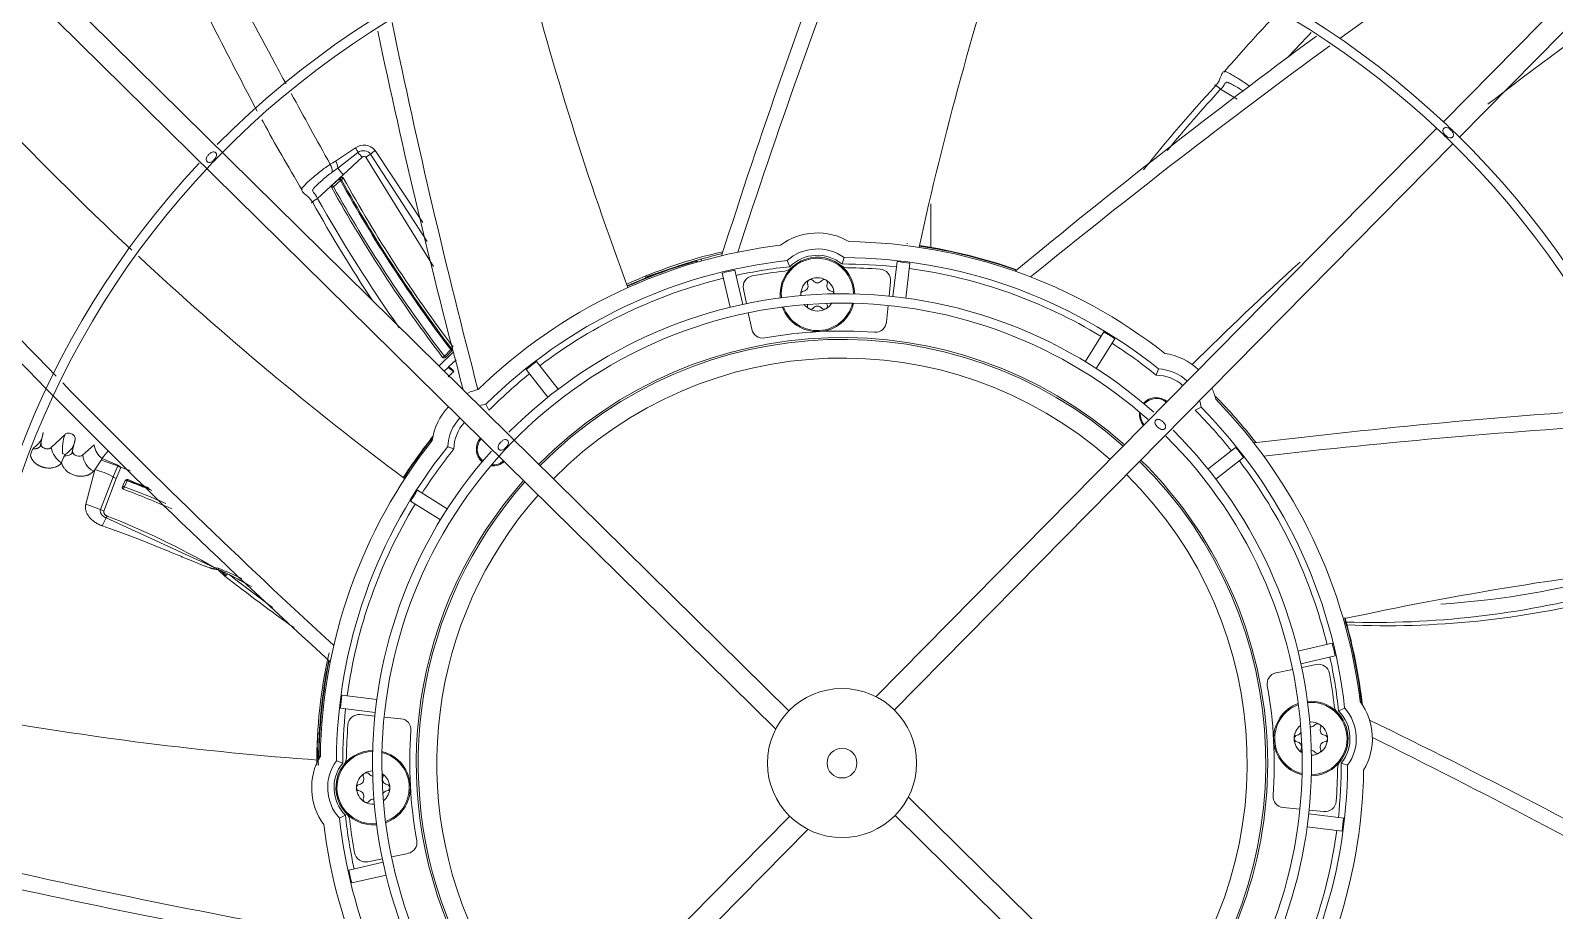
# Model space of a CAD drawing. Header units: millimetres. Extents: x 113490 to 142599, y -20467 to 115.
# Drawn here: x 123932.5 to 124341.5, y -10328.6 to -10092.3 of the extents above; entities that cross this region are included whole.
import ezdxf

# ---------------------------------------------------------------- set-up
doc = ezdxf.new("R2010")
doc.units = ezdxf.units.MM
doc.layers.add('DV3_0', color=7, linetype='Continuous')

msp = doc.modelspace()

# ---------------------------------------------------------------- linework, layer by layer
at = {"layer": 'DV3_0', "color": 7, "linetype": 'Continuous', "lineweight": 15}
for p, q in [((123790.01, -9942.2), (124132.44, -10279.87)), ((124136, -10274.95), (123797.7, -9941.35)), ((124464.36, -9961.9), (124311.62, -10116.79)), ((124315.94, -10120.95), (124468.66, -9966.08)), ((124251.85, -10108.08), (124256.33, -10110.72)), ((124309.86, -10118.57), (124159.36, -10271.19)), ((124164.28, -10274.75), (124314.19, -10122.73)), ((124014.32, -10127.36), (124019.69, -10123.81)), ((124014.97, -10129.23), (124020.33, -10125.08)), ((124016.41, -10131.1), (124021.5, -10126.33)), ((124022.43, -10126.36), (124040.58, -10155.67)), ((124023.72, -10125.48), (124038.95, -10148.99)), ((124024.94, -10124.57), (124037.71, -10143.89)), ((124013.44, -10130.33), (124014.97, -10129.23)), ((124009.46, -10137.37), (124016.41, -10131.1)), ((124013.41, -10133.87), (124015.29, -10132.14)), ((124013.77, -10134.29), (124015.64, -10132.57)), ((124015.64, -10132.57), (124015.9, -10132.4)), ((124015.9, -10132.4), (124016.39, -10131.88)), ((124174.05, -10150.52), (124174.05, -10138.81)), ((124108.64, -10154.77), (124097.4, -10158.56)), ((124136.23, -10155.72), (124135.48, -10154.09)), ((124150.24, -10154.99), (124150.81, -10153.29)), ((124165.01, -10154.36), (124163.86, -10163.73)), ((124168.48, -10154.79), (124167.33, -10164.15)), ((124118.07, -10157.43), (124120.19, -10166.63)), ((124121.48, -10156.64), (124123.6, -10165.84)), ((124124.58, -10165.63), (124123.77, -10161.75)), ((124163.26, -10159.68), (124162.86, -10163.62)), ((124162.61, -10166.11), (124162.16, -10170.63)), ((124126.01, -10172.52), (124125.09, -10168.08)), ((124220.52, -10173.21), (124215.52, -10181.22)), ((124223.49, -10175.07), (124218.49, -10183.07)), ((124045.84, -10178.74), (124042.1, -10182.35)), ((124045.24, -10177.99), (124043.52, -10179.76)), ((124045.53, -10178.31), (124043.8, -10180.09)), ((124046.67, -10180.74), (124044.66, -10182.64)), ((124046.08, -10183.83), (124045.98, -10183.95)), ((124065.48, -10183.35), (124071.29, -10190.79)), ((124068.24, -10181.2), (124074.05, -10188.63)), ((124234.57, -10184.85), (124235.19, -10183.17)), ((124055.48, -10194.24), (124054.69, -10192.63)), ((124244.99, -10194.24), (124246.6, -10193.44)), ((123935.87, -10200.22), (123935.27, -10203.11)), ((123933.23, -10204.34), (123933.13, -10204.55)), ((123935.05, -10203.98), (123935.52, -10201.74)), ((123937.99, -10204.3), (123941.72, -10200.74)), ((123943.54, -10205.85), (123944.06, -10203.56)), ((123943.75, -10205.07), (123944.43, -10202)), ((123949.53, -10203.56), (123946.45, -10206.33)), ((124046.1, -10204.66), (124044.42, -10204.04)), ((124255.88, -10204.23), (124248.44, -10210.05)), ((123941.07, -10205.83), (123941.72, -10206.12)), ((123941.72, -10206.12), (123941.54, -10206.48)), ((123949.71, -10210.22), (123951.41, -10207.65)), ((123951.68, -10207.22), (123955.92, -10209.01)), ((124258.03, -10206.99), (124250.6, -10212.8)), ((123954.66, -10212.15), (123951.24, -10220.94)), ((123955.44, -10212.56), (123952.16, -10221.35)), ((123955.87, -10209.15), (123954.66, -10212.15)), ((123956.69, -10209.62), (123955.44, -10212.56)), ((123955.92, -10209.01), (123955.87, -10209.15)), ((123955.93, -10208.97), (123955.92, -10209.01)), ((123956.72, -10209.54), (123956.69, -10209.62)), ((123956.73, -10209.53), (123956.72, -10209.54)), ((123957.1, -10214.95), (123957.8, -10213.34)), ((123957.66, -10214.79), (123958.36, -10213.18)), ((123958.43, -10213.05), (123958.54, -10212.89)), ((124036.32, -10215.74), (124044.32, -10220.74)), ((123951.24, -10220.94), (123947.3, -10219.49)), ((123952.16, -10221.35), (123951.24, -10220.94)), ((124034.46, -10218.71), (124042.47, -10223.71)), ((123953.07, -10222.69), (123952.78, -10223.16)), ((123982.91, -10237.16), (123983.08, -10237.39)), ((123983.19, -10237.2), (123983.27, -10237.29)), ((123983.19, -10237.2), (123983.34, -10237.26)), ((123983.34, -10237.26), (123983.5, -10237.32)), ((123983.5, -10237.32), (123984.88, -10238.61)), ((123983.08, -10237.39), (123984.62, -10238.83)), ((124281.8, -10256.82), (124272.6, -10258.94)), ((124282.59, -10260.23), (124273.39, -10262.35)), ((124266.71, -10264.76), (124271.15, -10263.84)), ((124273.6, -10263.33), (124277.48, -10262.52)), ((124016.03, -10270.75), (124025.4, -10271.9)), ((124015.61, -10274.22), (124024.98, -10275.37)), ((124020.93, -10275.97), (124024.87, -10276.37)), ((124027.36, -10276.62), (124031.87, -10277.07)), ((124283.5, -10274.99), (124285.14, -10274.23)), ((124016.24, -10288.99), (124014.54, -10288.42)), ((124284.24, -10288.99), (124285.94, -10289.57)), ((124477.33, -10603.11), (124168.04, -10298.11)), ((124273.12, -10301.36), (124268.6, -10300.91)), ((124284.87, -10303.76), (124275.5, -10302.61)), ((124279.55, -10302.01), (124275.6, -10301.61)), ((124136.2, -10303.23), (123802.6, -10641.53)), ((123803.45, -10649.21), (124141.11, -10306.79)), ((124016.97, -10303), (124015.34, -10303.75)), ((124164.48, -10303.03), (124473.15, -10607.41)), ((124284.44, -10307.23), (124275.07, -10306.08)), ((124026.88, -10314.65), (124023, -10315.46)), ((124033.77, -10313.22), (124029.33, -10314.14)), ((124017.89, -10317.75), (124027.09, -10315.63)), ((124018.68, -10321.16), (124027.87, -10319.04))]:
    msp.add_line(p, q, dxfattribs=at)
at = {"layer": 'DV3_0', "color": 7, "linetype": 'Continuous', "lineweight": 20}
for p, q in [((124022.43, -10126.36), (124023.72, -10125.48)), ((124167.74, -10149.58), (124167.74, -10149.38)), ((124111.07, -10154.21), (124111.03, -10154.07)), ((124044.66, -10182.64), (124044.52, -10182.78)), ((123951.4, -10207.65), (123951.68, -10207.22)), ((123955.87, -10209.15), (123951.41, -10207.65)), ((123947.3, -10219.49), (123949.71, -10210.22)), ((123952.78, -10223.16), (123981.78, -10236.48)), ((123981.78, -10236.48), (123981.77, -10236.89)), ((123981.78, -10236.48), (123982.32, -10236.78)), ((123981.78, -10236.48), (123982.88, -10236.69)), ((123982.32, -10236.78), (123982.87, -10237.09)), ((123982.87, -10237.09), (123982.88, -10236.69)), ((123982.87, -10237.09), (123982.91, -10237.16)), ((123983.01, -10237.14), (123982.91, -10237.16)), ((123983.01, -10237.14), (123983.19, -10237.2)), ((123983.27, -10237.29), (123983.08, -10237.39)), ((123983.34, -10237.26), (123983.27, -10237.29)), ((123984.88, -10238.61), (123984.62, -10238.83)), ((123985.37, -10238.18), (123985.74, -10238.37))]:
    msp.add_line(p, q, dxfattribs=at)
at = {"layer": 'DV3_0', "color": 7, "linetype": 'Continuous', "lineweight": 15}
for radius in [20, 4]:
    msp.add_circle((124150.24, -10288.99), radius, dxfattribs=at)
for centre, radius, start, end in [((124150.24, -10288.99), 551.5, 105.4775, 164.5225), ((124150.24, -10288.99), 551.5, 15.4775, 74.5225), ((125415.63, -11647.12), 1921.39, 122.74609, 126.08801), ((124150.24, -10288.99), 236, 46.5586, 135.2674), ((124150.24, -10288.99), 233.5, 90, 135.7261), ((125871.83, -10712.04), 1840.9, 159.10826, 162.31372), ((125949.01, -10747.41), 1921.39, 158.90776, 161.94183), ((124150.24, -10288.99), 233.5, 46.5418, 90), ((124859.25, -10800.46), 872.22, 121.56134, 127.88902), ((125023.24, -10335.96), 872.25, 161.57137, 167.7255), ((124555.63, -9514.4), 872.25, 219.6863, 226.90224), ((124910.05, -9856.53), 872.25, 194.34102, 200.4525), ((125827.57, -9714.08), 1841.22, 191.86002, 194.94133), ((125911.31, -9702.15), 1921.39, 191.64948, 194.66814), ((125369.82, -11575.64), 1840.9, 126.39449, 129.58672), ((125415.63, -11647.12), 1921.39, 126.18988, 129.21483), ((125314.48, -8843.21), 1921.39, 220.9289, 224.29797), ((125250.25, -8898.73), 1840.9, 220.96503, 227.76772), ((124552.32, -10386.86), 411.46, 137.1813, 141.3215), ((124562.1, -10392.88), 421.15, 137.4489, 140.4249), ((124150.24, -10288.99), 236, 45.7307, 46.5586), ((124150.24, -10288.99), 233.5, 45.8392, 46.5418), ((124150.24, -10288.99), 233.5, 316.4663, 45.8392), ((124150.24, -10288.99), 236, 45.7088, 45.7307), ((124150.24, -10288.99), 236, 317.0271, 45.7088), ((124150.24, -10288.99), 233.5, 135.7261, 136.5342), ((124014.71, -10127.11), 5.97, 19.9095, 33.5903), ((124032.5, -10114.89), 15.87, 219.9344, 226.1383), ((124035.09, -10139.4), 17.97, 124.3919, 129.2551), ((124150.24, -10288.99), 236, 136.9648, 225.2631), ((124150.24, -10288.99), 233.5, 136.5342, 225.7814), ((123907.54, -9957.18), 200.9, 301.6287, 302.1063), ((124010.24, -10130.05), 3.21, 354.9769, 34.2701), ((124030.37, -10118.86), 18.56, 213.9567, 221.2472), ((124013.77, -10134.28), 0.539, 130.9762, 206.9336), ((124349.77, -9947.17), 385.12, 209.1088, 217.2094), ((124017.58, -10130.65), 5.27, 217.7216, 223.716), ((124350.04, -9946.84), 384.98, 209.1375, 217.2314), ((124018.02, -10130.23), 3.34, 214.9281, 224.3802), ((124350.95, -9946.43), 383.51, 209.0348, 217.1413), ((124350.79, -9946.66), 382.95, 209.013, 217.1255), ((124350.15, -9947.51), 381.29, 208.9171, 217.0601), ((124363.53, -9940.06), 406.98, 209.179, 213.5123), ((124372.67, -9932.38), 417.06, 209.4401, 215.09), ((124143.64, -10163.16), 16.5, 59.1138, 126.8862), ((124150.24, -10288.99), 140, 96.7677, 134.2323), ((124143.64, -10163.16), 12.2, 54.0148, 131.9852), ((124150.24, -10288.99), 140, 51.7677, 89.2323), ((124150.24, -10288.99), 140.5, 70.6035, 81.4839), ((124555.63, -9514.4), 872.25, 227.0594, 233.1795), ((124150.24, -10288.99), 135.7, 96.2429, 134.7571), ((124146.49, -10277.69), 129.1, 102.6466, 114.718), ((124150.24, -10288.99), 140.5, 106.2061, 114.2129), ((124150.24, -10288.99), 140.5, 103.2172, 105.6896), ((124143.64, -10163.16), 10, 0.7258, 185.2742), ((124143.64, -10163.16), 10.5, 51.1098, 134.8902), ((124151.75, -10153), 3, 231.432, 269.3637), ((124150.24, -10288.99), 134, 83.7483, 90.0009), ((124150.24, -10288.99), 135.7, 51.2429, 89.7571), ((124859.25, -10800.46), 872.22, 132.21456, 134.84001), ((124150.24, -10288.99), 134, 103.7483, 127.2517), ((124150.24, -10288.99), 134, 95.9991, 102.2517), ((124126.71, -10161.14), 3, 100.4277, 191.75), ((124150.24, -10288.99), 133, 96.6363, 100.4277), ((124134.52, -10153.9), 3, 276.6363, 314.568), ((124143.64, -10163.16), 4.47, 120, 180), ((124141.85, -10160.06), 0.895, 120, 202.4776), ((124143.64, -10163.16), 4.48, 90, 120), ((124141.85, -10160.06), 0.895, 37.5224, 120), ((124143.64, -10158.69), 1.36, 217.5224, 322.4776), ((124143.64, -10163.16), 4.47, 60, 90), ((124145.43, -10160.06), 0.895, 60, 142.4776), ((124143.64, -10163.16), 4.48, 1.9825, 60), ((124145.43, -10160.06), 0.895, 337.5224, 60), ((124150.24, -10288.99), 133, 85.5723, 89.3637), ((124160.27, -10159.38), 3, 354.25, 85.5723), ((124150.24, -10288.99), 134, 58.7483, 82.2517), ((124150.24, -10288.99), 126, 48.3991, 135.1791), ((124140.06, -10163.16), 0.895, 97.5224, 180), ((124143.64, -10163.16), 4.47, 180, 184.0175), ((124140.06, -10163.16), 0.895, 180, 200.2402), ((124139.77, -10160.93), 1.36, 277.5224, 22.4776), ((124147.52, -10160.93), 1.36, 157.5224, 262.4776), ((124147.22, -10163.16), 0.895, 9.9487, 82.4776), ((124150.24, -10288.99), 123.5, 90, 135.9997), ((124143.64, -10163.16), 10, 199.6905, 346.3095), ((124143.64, -10163.16), 4.47, 217.8113, 240), ((124141.85, -10166.26), 0.895, 157.5224, 240), ((124139.77, -10165.4), 1.36, 337.5224, 341.5363), ((124141.85, -10166.26), 0.895, 240, 322.4776), ((124143.64, -10163.16), 4.48, 240, 300), ((124143.64, -10167.64), 1.36, 37.5224, 142.4776), ((124145.43, -10166.26), 0.895, 217.5224, 300), ((124143.64, -10163.16), 4.48, 300, 328.1887), ((124145.43, -10166.26), 0.895, 300, 22.4776), ((124147.52, -10165.4), 1.36, 186.618, 202.4776), ((124150.24, -10288.99), 123.5, 48.3006, 90), ((124159.17, -10170.33), 3, 265.6946, 354.25), ((124150.24, -10288.99), 114.25, 48.4114, 135.4011), ((124150.24, -10288.99), 113.75, 48.4247, 135.4011), ((124128.95, -10171.91), 3, 191.75, 280.3054), ((124150.24, -10288.99), 116, 85.6946, 100.3054), ((124043.43, -10179.75), 0.498, 218.6541, 318.3291), ((124042.85, -10175), 3.83, 308.5921, 312.9567), ((124150.24, -10288.99), 134, 50.9991, 57.2517), ((124234.55, -10195.35), 16.5, 46.3964, 81.8862), ((124041.64, -10187.86), 5.84, 42.0523, 60.4649), ((124041.05, -10188.42), 6.81, 42.3918, 58.0521), ((124234.55, -10195.35), 12.2, 46.7471, 86.9852), ((125314.48, -8843.21), 1921.39, 224.37443, 227.39583), ((124150.24, -10288.99), 134, 128.7483, 135.0009), ((124234.55, -10195.35), 10.5, 46.9653, 89.8902), ((124056.6, -10204.68), 16.5, 104.1138, 114.3208), ((124234.55, -10195.35), 4.5, 49.0529, 138), ((124234.55, -10195.35), 4.25, 49.2681, 138.9663), ((124234.55, -10195.35), 12.2, 9.0148, 17.4816), ((124234.55, -10195.35), 16.5, 14.1138, 25.142), ((124150.24, -10288.99), 140.5, 37.8001, 44.5323), ((124150.24, -10288.99), 140, 6.7677, 44.2323), ((124056.6, -10204.68), 16.5, 136.3964, 171.8862), ((124056.6, -10204.68), 12.2, 136.7471, 176.9852), ((124056.6, -10204.68), 12.2, 99.0148, 107.4816), ((124234.55, -10195.35), 4.5, 172.604, 221.7492), ((124234.55, -10195.35), 4.25, 174.8173, 221.5341), ((124150.24, -10288.99), 134, 38.7483, 45.0009), ((124150.24, -10288.99), 135.7, 6.2429, 44.7571), ((124480.61, -12030.74), 1840.9, 93.67624, 96.85972), ((123930.69, -10199.81), 5.2, 299.2753, 355.4657), ((124056.6, -10204.68), 10.5, 136.9653, 179.8902), ((124150.24, -10288.99), 126, 318.4756, 45.1616), ((124480.5, -12115.65), 1921.39, 93.4677, 96.48783), ((123938.37, -10207.5), 6.02, 150.6073, 169.7649), ((123944.01, -10203.12), 6.14, 191.0857, 238.4637), ((123952.09, -10204.67), 11.09, 159.2633, 186.0082), ((123939.28, -10201.56), 5.17, 298.1501, 355.1477), ((123955.1, -10202.74), 5.64, 188.4366, 232.6429), ((124150.24, -10288.99), 140, 141.7677, 179.2323), ((124150.24, -10288.99), 135.7, 141.2429, 179.7571), ((124150.24, -10288.99), 140.5, 141.3912, 146.9012), ((124056.6, -10204.68), 4.5, 138, 228), ((124056.6, -10204.68), 4.25, 139.2681, 228.9663), ((124150.24, -10288.99), 123.5, 135.9997, 137.2092), ((124150.24, -10288.99), 123.5, 317.6348, 45.2819), ((123946.83, -10209.65), 6.17, 149.0264, 167.8628), ((123952.23, -10205.58), 5.82, 187.3222, 240.049), ((124150.24, -10288.99), 126, 138.321, 225.2028), ((124150.24, -10288.99), 123.5, 137.2092, 226.1082), ((124150.24, -10288.99), 134, 140.9991, 147.2517), ((124056.6, -10204.68), 4.5, 263.0148, 311.7492), ((124056.6, -10204.68), 4.25, 264.8173, 311.5341), ((124150.24, -10288.99), 113.75, 318.4247, 45.4011), ((124150.24, -10288.99), 114.25, 0, 45.4011), ((124150.24, -10288.99), 134, 13.7483, 37.2517), ((124105.59, -10357.26), 214.29, 136.6703, 136.8213), ((123872.67, -10423), 229.43, 67.8122, 68.5066), ((123962.33, -10216.9), 5.12, 155.7254, 163.7053), ((123881.22, -10419.55), 217.85, 65.8506, 69.5295), ((123881.36, -10419.28), 218.26, 66.3808, 69.5382), ((123958.26, -10213.5), 0.483, 68.6251, 160.5796), ((123959.19, -10213.54), 0.903, 146.9279, 156.6786), ((123882.49, -10414.99), 215.6, 67.4926, 69.3956), ((123882.64, -10414.44), 215.18, 67.5838, 69.3759), ((123883.01, -10412.97), 213.86, 67.6827, 69.3175), ((124150.24, -10288.99), 114.25, 138.4114, 204.5312), ((124150.24, -10288.99), 113.75, 138.4247, 203.2684), ((124150.24, -10288.99), 134, 148.7483, 172.2517), ((123983.11, -10239.7), 34.54, 151.3925, 155.3449), ((123982.02, -10240.12), 3.15, 71.5892, 74.3028), ((124470.17, -11102.61), 872.25, 96.10944, 102.2715), ((124295.98, -10016.98), 229.83, 273.7436, 284.4718), ((124293.03, -10010.5), 240.73, 268.2172, 284.865), ((124296.47, -10016.41), 235.71, 267.3918, 284.4925), ((124150.24, -10288.99), 140.5, 6.3104, 16.1431), ((124141.87, -10288.92), 132.6, 167.1218, 180.2811), ((124150.24, -10288.99), 140.5, 168.7601, 179.6088), ((124150.24, -10288.99), 134, 5.9991, 12.2517), ((124267.32, -10267.7), 3, 101.75, 190.3054), ((124278.09, -10265.46), 3, 10.4277, 101.75), ((124150.24, -10288.99), 133, 6.6363, 10.4277), ((124150.24, -10288.99), 116, 355.6946, 10.3054), ((124276.07, -10282.4), 10, 109.6905, 256.3095), ((124276.07, -10282.4), 10, 0, 95.2742), ((124285.33, -10273.27), 3, 186.6363, 224.568), ((124276.07, -10282.4), 16.5, 329.1138, 36.8862), ((124072.5, -9418.2), 872.25, 259.76861, 265.86893), ((124150.24, -10288.99), 134, 173.7483, 180.0009), ((124020.63, -10278.95), 3, 84.25, 175.5723), ((124031.57, -10280.06), 3, 355.6946, 84.25), ((124276.07, -10282.4), 4.48, 90, 94.0175), ((124276.07, -10282.4), 4.47, 60, 90), ((124276.07, -10282.4), 10.5, 321.1098, 44.8902), ((124276.07, -10282.4), 12.2, 324.0148, 41.9852), ((123486.29, -11933.2), 1841.3, 60.95292, 64.05747), ((124052.91, -10284.22), 43.48, 175.7427, 187.0743), ((124150.24, -10288.99), 133, 175.5723, 179.3637), ((124150.24, -10288.99), 116, 175.6946, 190.3054), ((124276.07, -10282.4), 4.48, 127.8113, 180), ((124272.49, -10282.4), 0.895, 97.5224, 180), ((124272.19, -10280.16), 1.36, 277.5224, 338.4565), ((124276.07, -10277.92), 1.36, 261.428, 322.4776), ((124277.86, -10279.3), 0.895, 60, 142.4776), ((124276.07, -10282.4), 4.47, 0, 60), ((124277.86, -10279.3), 0.895, 337.5224, 60), ((124279.94, -10280.16), 1.36, 157.5224, 262.4776), ((124279.65, -10282.4), 0.895, 0, 82.4776), ((123440.55, -12004.18), 1921.33, 60.74083, 63.6758), ((124024.41, -10295.58), 10, 90, 275.2742), ((124024.41, -10295.58), 10, 0, 76.3095), ((124276.07, -10282.4), 4.48, 180, 238.1887), ((124272.49, -10282.4), 0.895, 180, 262.4776), ((124272.19, -10284.63), 1.36, 337.5224, 82.4776), ((124274.28, -10285.5), 0.895, 157.5224, 230.5125), ((124276.07, -10282.4), 10, 270, 0), ((124276.07, -10286.87), 1.36, 37.5224, 84.745), ((124276.07, -10282.4), 4.48, 271.9825, 300), ((124277.86, -10285.5), 0.895, 217.5224, 300), ((124276.07, -10282.4), 4.48, 300, 0), ((124277.86, -10285.5), 0.895, 300, 22.4776), ((124279.94, -10284.63), 1.36, 97.5224, 202.4776), ((124279.65, -10282.4), 0.895, 277.5224, 0), ((124024.41, -10295.58), 16.5, 149.1138, 216.8862), ((124024.41, -10295.58), 12.2, 144.0148, 221.9852), ((124024.41, -10295.58), 10.5, 141.1098, 224.8902), ((124014.25, -10287.48), 3, 321.432, 359.3637), ((124150.24, -10288.99), 114.25, 318.4114, 0), ((124150.24, -10288.99), 135.7, 321.2429, 359.7571), ((124150.24, -10288.99), 133, 355.5723, 359.3637), ((124286.23, -10290.5), 3, 141.432, 179.3637), ((124150.24, -10288.99), 134, 353.7483, 0.0009), ((124024.41, -10295.58), 4.47, 120, 180), ((124020.54, -10293.35), 1.36, 277.5224, 22.4776), ((124022.62, -10292.48), 0.895, 120, 202.4776), ((124024.41, -10295.58), 4.48, 91.9825, 120), ((124022.62, -10292.48), 0.895, 37.5224, 120), ((124024.41, -10291.11), 1.36, 217.5224, 264.745), ((124024.41, -10295.58), 4.48, 0, 58.1887), ((124026.2, -10292.48), 0.895, 337.5224, 50.5125), ((124028.29, -10293.35), 1.36, 157.5224, 262.4776), ((124150.24, -10288.99), 140, 321.7677, 359.2323), ((124020.83, -10295.58), 0.895, 97.5224, 180), ((124024.41, -10295.58), 4.47, 180, 240), ((124020.83, -10295.58), 0.895, 180, 262.4776), ((124020.54, -10297.82), 1.36, 337.5224, 82.4776), ((124022.62, -10298.69), 0.895, 157.5224, 240), ((124024.41, -10300.06), 1.36, 81.428, 142.4776), ((124028.29, -10297.82), 1.36, 97.5224, 158.4565), ((124024.41, -10295.58), 4.48, 307.8113, 0), ((124024.41, -10295.58), 10, 289.6905, 0), ((124027.99, -10295.58), 0.895, 0, 82.4776), ((124027.99, -10295.58), 0.895, 277.5224, 0), ((124268.9, -10297.92), 3, 175.6946, 264.25), ((124015.15, -10304.71), 3, 6.6363, 44.568), ((124022.62, -10298.69), 0.895, 240, 322.4776), ((124024.41, -10295.58), 4.48, 240, 274.0175), ((124279.85, -10299.03), 3, 264.25, 355.5723), ((124150.24, -10288.99), 140, 186.7677, 203.7505), ((124150.24, -10288.99), 135.7, 186.2429, 202.9304), ((124150.24, -10288.99), 134, 185.9991, 192.2517), ((124150.24, -10288.99), 133, 186.6363, 190.4277), ((124033.16, -10310.28), 3, 281.75, 10.3054), ((124150.24, -10288.99), 134, 328.7483, 352.2517), ((124022.39, -10312.52), 3, 190.4277, 281.75), ((124348.03, -8443.29), 1921.39, 257.09501, 260.12283), ((124324, -8524.72), 1840.9, 257.29812, 260.49472)]:
    msp.add_arc(centre, radius, start, end, dxfattribs=at)
at = {"layer": 'DV3_0', "color": 7, "linetype": 'Continuous', "lineweight": 20}
for centre, radius, start, end in [((124021.93, -10126.84), 3.77, 37.022, 126.4642), ((124010.74, -10129.65), 4.25, 5.7332, 32.7349), ((124150.24, -10288.99), 140.35, 70.5208, 81.4905), ((124150.24, -10288.99), 140.35, 106.2061, 114.1302), ((124143.64, -10163.16), 9.71, 0.7926, 185.2074), ((124143.64, -10163.16), 9.71, 200.0694, 345.9306), ((124150.24, -10288.99), 108.75, 48.5638, 135.4011), ((124150.24, -10288.99), 140.35, 141.5068, 146.9448), ((123960.82, -10213.02), 10.82, 133.4767, 147.5853), ((123945.08, -10229.43), 19.76, 61.0068, 76.4573), ((123956.41, -10209.74), 2.98, 233.9494, 251.079), ((123957.69, -10206.92), 2.88, 230.996, 249.7015), ((123957.96, -10206.81), 3, 227.0792, 245.6013), ((123958, -10206.86), 2.96, 225.694, 244.6308), ((124150.24, -10288.99), 108.75, 318.5638, 45.4011), ((124150.24, -10288.99), 108.75, 138.5638, 206.9605), ((123877.94, -10415.91), 207.31, 59.9431, 68.752), ((123952.82, -10395.82), 161.55, 79.2786, 79.6761), ((123929.26, -10368.35), 142.16, 65.0797, 67.84), ((123968.85, -10271.78), 37.44, 63.8071, 66.9621), ((124441.56, -9645.38), 748.98, 232.40465, 234.17794), ((124489.25, -9584.75), 825.07, 232.3917, 233.40913), ((123890.44, -10420.98), 205.99, 60.5447, 62.4419), ((124150.24, -10288.99), 140.35, 6.5068, 15.9471), ((124150.24, -10288.99), 140.35, 168.7119, 179.4932), ((124276.07, -10282.4), 9.71, 110.0694, 255.9306), ((124276.07, -10282.4), 9.71, 0, 95.2074), ((124024.41, -10295.58), 9.71, 90, 275.2074), ((124024.41, -10295.58), 9.71, 0, 75.9306), ((124276.07, -10282.4), 9.71, 270.7926, 0), ((124150.24, -10288.99), 140.35, 179.0175, 179.5679), ((124024.41, -10295.58), 9.71, 290.0694, 0)]:
    msp.add_arc(centre, radius, start, end, dxfattribs=at)
at = {"layer": 'DV3_0', "color": 7, "linetype": 'Continuous', "lineweight": 15}
for centre, major_axis, ratio, start_param, end_param in [((124158.99, -10334.13), (-35.58, 183.06), 0.866796, 0.070986, 0.078814), ((124166.25, -10158.6), (21.65, -2.66), 0.186545, 1.490488, 1.651105), ((124120.69, -10160.99), (21.26, 4.91), 0.186545, 1.490488, 1.651105), ((124219.85, -10177.58), (18.5, -11.56), 0.186545, 1.490488, 1.651105), ((124069.36, -10185.47), (17.19, 13.43), 0.186545, 1.490488, 1.651105), ((124253.76, -10208.11), (13.43, -17.19), 0.186545, 1.490488, 1.651105), ((124038.83, -10219.37), (11.56, 18.5), 0.186545, 1.490488, 1.651105), ((124278.24, -10259.44), (4.91, -21.26), 0.186545, 1.490488, 1.651105), ((124019.85, -10272.98), (2.66, 21.65), 0.186545, 1.490488, 1.651105), ((124280.63, -10305), (-2.66, -21.65), 0.186545, 1.490488, 1.651105), ((124022.23, -10318.54), (-4.91, 21.26), 0.186545, 1.490488, 1.651105)]:
    msp.add_ellipse(centre, major_axis=major_axis, ratio=ratio, start_param=start_param, end_param=end_param, dxfattribs=at)
at = {"layer": 'DV3_0', "color": 7, "linetype": 'Continuous', "lineweight": 20}
for centre, major_axis, ratio, start_param, end_param in [((124111.16, -10154.55), (-0.14, 0.48), 0.498451, 4.711945, 6.283185), ((124111.16, -10154.55), (-0.353, 0.354), 0.432332, 4.479982, 5.381811), ((124112.38, -10154.21), (-0.135, 0.481), 0.498743, 4.711945, 6.283185), ((123992.04, -10212.9), (-22.75, -32.05), 0.299104, 0.877808, 0.898526)]:
    msp.add_ellipse(centre, major_axis=major_axis, ratio=ratio, start_param=start_param, end_param=end_param, dxfattribs=at)
at = {"layer": 'DV3_0', "color": 7, "linetype": 'Continuous', "lineweight": 15}
for points, knots in [([(123937.47, -10020.47), (123938.72, -10022), (123944.21, -10028.86), (123953.73, -10041.87), (123965.02, -10060.03), (123975.3, -10079.1), (123984.45, -10097), (123990.52, -10108.76), (123993.3, -10113.93)], [0.2450626, 0.2450626, 0.2450626, 0.2450626, 0.2785483, 0.3937658, 0.5184271, 0.640965, 0.7604313, 0.861417, 0.861417, 0.861417, 0.861417]), ([(124001.04, -10106.65), (124000.06, -10104.85), (123999.08, -10103.04), (123993.31, -10092.33), (123988.56, -10083.48), (123978.76, -10066.14), (123973.71, -10057.66), (123962.88, -10041.45), (123957.08, -10033.74), (123948.25, -10023.01), (123945.46, -10019.74), (123942.62, -10016.53)], [0.0997666, 0.0997666, 0.0997666, 0.0997666, 0.125, 0.125, 0.25, 0.25, 0.375, 0.375, 0.5, 0.5, 0.5559137, 0.5559137, 0.5559137, 0.5559137]), ([(124267.32, -10087.38), (124265.9, -10088.88), (124260.98, -10094.11), (124256.49, -10099.19), (124252.69, -10103.49)], [0.8765408, 0.8765408, 0.8765408, 0.8765408, 0.9116272, 1, 1, 1, 1]), ([(124250.52, -10107.2), (124250.64, -10107.05), (124250.88, -10106.77), (124251.18, -10106.3), (124251.44, -10105.8), (124251.66, -10105.29), (124251.96, -10104.53), (124252.31, -10103.65), (124252.71, -10103.24), (124253.25, -10103.36), (124254.05, -10103.73), (124255.14, -10104.34), (124256.46, -10105.13), (124257.85, -10106.02), (124258.96, -10106.77), (124259.55, -10107.19), (124259.65, -10107.26)], [0, 0, 0, 0, 0.0308823, 0.0618034, 0.0937273, 0.1276085, 0.1643607, 0.2562228, 0.3477186, 0.4000812, 0.475582, 0.5732089, 0.6560123, 0.760322, 0.8589949, 0.8797353, 0.8797353, 0.8797353, 0.8797353]), ([(124251.85, -10108.08), (124252.45, -10107.62), (124252.74, -10106.97), (124253.15, -10106.37), (124253.29, -10106.24), (124253.56, -10106.2), (124253.64, -10106.21), (124253.86, -10106.27), (124254.01, -10106.33), (124254.53, -10106.56), (124254.97, -10106.8), (124255.86, -10107.3), (124256.34, -10107.58), (124257.2, -10108.11), (124257.58, -10108.35), (124257.97, -10108.6)], [0, 0, 0, 0, 0.25, 0.25, 0.375, 0.375, 0.4375, 0.4375, 0.5, 0.5, 0.625, 0.625, 0.75, 0.75, 0.850587, 0.850587, 0.850587, 0.850587]), ([(124250.52, -10107.2), (124250.24, -10106.91), (124250.24, -10106.85), (124250.78, -10107.2), (124251.31, -10107.62), (124251.85, -10108.08)], [0, 0, 0, 0, 0.5, 0.5, 1, 1, 1, 1]), ([(123994.55, -10116.26), (123994.66, -10116.46), (123998.05, -10122.68), (124001.44, -10128.51), (124005.33, -10135.22)], [0.8766299, 0.8766299, 0.8766299, 0.8766299, 0.8805474, 1, 1, 1, 1]), ([(124314.11, -10120.9), (124314.06, -10120.94), (124313.97, -10121.02), (124313.73, -10121.14), (124313.33, -10121.17), (124312.9, -10120.99), (124312.51, -10120.73), (124312.2, -10120.45), (124311.92, -10120.15), (124311.64, -10119.78), (124311.46, -10119.36), (124311.49, -10118.97), (124311.6, -10118.74), (124311.68, -10118.65), (124311.72, -10118.6)], [0, 0, 0, 0, 0.040488, 0.081902, 0.180627, 0.320355, 0.409206, 0.504808, 0.600124, 0.687341, 0.822717, 0.918807, 0.959755, 1, 1, 1, 1]), ([(124311.72, -10118.6), (124311.76, -10118.56), (124311.85, -10118.48), (124312.09, -10118.36), (124312.49, -10118.32), (124312.93, -10118.5), (124313.32, -10118.77), (124313.63, -10119.04), (124313.91, -10119.34), (124314.18, -10119.71), (124314.37, -10120.13), (124314.34, -10120.53), (124314.23, -10120.76), (124314.15, -10120.85), (124314.11, -10120.9)], [0, 0, 0, 0, 0.040529, 0.082096, 0.181604, 0.321297, 0.409637, 0.504692, 0.598943, 0.685714, 0.821727, 0.918717, 0.959765, 1, 1, 1, 1]), ([(123979.85, -10127.51), (123979.81, -10127.47), (123979.73, -10127.38), (123979.61, -10127.14), (123979.57, -10126.73), (123979.75, -10126.3), (123980.01, -10125.91), (123980.29, -10125.6), (123980.59, -10125.32), (123980.96, -10125.05), (123981.38, -10124.86), (123981.77, -10124.89), (123982.01, -10125), (123982.1, -10125.08), (123982.15, -10125.12)], [0, 0, 0, 0, 0.040529, 0.082096, 0.181604, 0.321297, 0.409637, 0.504692, 0.598943, 0.685714, 0.821727, 0.918717, 0.959765, 1, 1, 1, 1]), ([(123982.15, -10125.12), (123982.19, -10125.17), (123982.27, -10125.26), (123982.38, -10125.5), (123982.42, -10125.9), (123982.24, -10126.33), (123981.98, -10126.72), (123981.7, -10127.03), (123981.4, -10127.31), (123981.03, -10127.58), (123980.61, -10127.77), (123980.22, -10127.74), (123979.99, -10127.63), (123979.89, -10127.55), (123979.85, -10127.51)], [0, 0, 0, 0, 0.040488, 0.081902, 0.180627, 0.320355, 0.409206, 0.504808, 0.600124, 0.687341, 0.822717, 0.918807, 0.959755, 1, 1, 1, 1]), ([(124008.2, -10138.48), (124008.1, -10138.32), (124007.9, -10138), (124007.55, -10137.56), (124007.16, -10137.16), (124006.74, -10136.79), (124006.11, -10136.26), (124005.38, -10135.61), (124005.12, -10135.06), (124005.4, -10134.53), (124006.01, -10133.83), (124006.93, -10132.93), (124008.11, -10131.88), (124009.39, -10130.8), (124010.72, -10129.75), (124011.87, -10128.9), (124012.58, -10128.44), (124012.89, -10128.24)], [0, 0, 0, 0, 0.030477, 0.061058, 0.092665, 0.126219, 0.162611, 0.254997, 0.347179, 0.400187, 0.476873, 0.57601, 0.660009, 0.765175, 0.861951, 0.939416, 1, 1, 1, 1]), ([(124009.46, -10137.37), (124009.21, -10136.66), (124008.67, -10136.18), (124008.23, -10135.58), (124008.15, -10135.39), (124008.19, -10135.11), (124008.23, -10135.03), (124008.35, -10134.83), (124008.45, -10134.7), (124008.84, -10134.26), (124009.2, -10133.91), (124009.96, -10133.2), (124010.37, -10132.82), (124011.65, -10131.71), (124012.55, -10130.98), (124013.44, -10130.33)], [0, 0, 0, 0, 0.25, 0.25, 0.375, 0.375, 0.4375, 0.4375, 0.5, 0.5, 0.625, 0.625, 0.75, 0.75, 1, 1, 1, 1]), ([(124015.29, -10132.14), (124015.32, -10132.12), (124015.37, -10132.07), (124015.45, -10132.01), (124015.57, -10131.93), (124015.73, -10131.84), (124015.91, -10131.77), (124016.1, -10131.73), (124016.26, -10131.75), (124016.35, -10131.82), (124016.38, -10131.86), (124016.39, -10131.87), (124016.39, -10131.88)], [0, 0, 0, 0, 0.082418, 0.164586, 0.246739, 0.441628, 0.591306, 0.720285, 0.890976, 0.951176, 0.974103, 1, 1, 1, 1]), ([(124015.29, -10132.14), (124015.35, -10132.1), (124015.46, -10132.1), (124015.69, -10132.2), (124015.81, -10132.29), (124015.9, -10132.4)], [0, 0, 0, 0, 0.5, 0.5, 1, 1, 1, 1]), ([(124008.2, -10138.48), (124007.84, -10138.64), (124007.79, -10138.6), (124008.29, -10138.15), (124008.84, -10137.75), (124009.46, -10137.37)], [0, 0, 0, 0, 0.5, 0.5, 1, 1, 1, 1]), ([(124043.52, -10179.76), (124043.49, -10179.78), (124043.46, -10179.81), (124043.4, -10179.85), (124043.34, -10179.9), (124043.28, -10179.94), (124043.18, -10180.01), (124043.08, -10180.06), (124043.06, -10180.07), (124043.04, -10180.07)], [0, 0, 0, 0, 0.118741, 0.212559, 0.283639, 0.421785, 0.534533, 0.779247, 1, 1, 1, 1]), ([(124043.52, -10179.76), (124043.61, -10179.86), (124043.69, -10179.94), (124043.8, -10180.06), (124043.82, -10180.09), (124043.8, -10180.09)], [0, 0, 0, 0, 0.5, 0.5, 1, 1, 1, 1]), ([(124045.24, -10177.99), (124045.25, -10178), (124045.28, -10178.03), (124045.32, -10178.08), (124045.37, -10178.12), (124045.42, -10178.18), (124045.47, -10178.23), (124045.51, -10178.27), (124045.53, -10178.3), (124045.54, -10178.31), (124045.54, -10178.31), (124045.53, -10178.31)], [0, 0, 0, 0, 0.076843, 0.163202, 0.25872, 0.354249, 0.510247, 0.649933, 0.755807, 0.887991, 1, 1, 1, 1]), ([(124044.52, -10182.78), (124044.49, -10182.81), (124044.4, -10182.9), (124044.18, -10183.12), (124043.88, -10183.43), (124043.63, -10183.67), (124043.52, -10183.78)], [0, 0, 0, 0, 0.0235394, 0.05482, 0.1460797, 0.2223207, 0.2223207, 0.2223207, 0.2223207]), ([(124045.98, -10183.95), (124045.95, -10183.97), (124045.84, -10184.07), (124045.59, -10184.3), (124045.25, -10184.61), (124044.88, -10184.95), (124044.64, -10185.16), (124044.52, -10185.27)], [0, 0, 0, 0, 0.0100853, 0.038495, 0.0864308, 0.1292051, 0.1745933, 0.1745933, 0.1745933, 0.1745933]), ([(123944.43, -10202), (123944.46, -10201.88), (123944.46, -10201.6), (123944.29, -10201.18), (123943.94, -10200.81), (123943.48, -10200.53), (123942.96, -10200.39), (123942.47, -10200.39), (123942.05, -10200.5), (123941.82, -10200.65), (123941.72, -10200.74)], [0, 0, 0, 0, 0.124936, 0.249948, 0.37496, 0.499972, 0.624983, 0.749995, 0.875007, 1, 1, 1, 1]), ([(124236.87, -10199.23), (124236.82, -10199.27), (124236.73, -10199.35), (124236.49, -10199.46), (124236.09, -10199.5), (124235.65, -10199.32), (124235.26, -10199.05), (124234.85, -10198.7), (124234.44, -10198.24), (124234.2, -10197.71), (124234.22, -10197.32), (124234.33, -10197.09), (124234.41, -10197), (124234.45, -10196.95)], [0, 0, 0, 0, 0.040646, 0.082274, 0.181944, 0.323646, 0.41357, 0.509807, 0.690903, 0.824258, 0.919018, 0.959797, 1, 1, 1, 1]), ([(124234.45, -10196.95), (124234.5, -10196.91), (124234.59, -10196.83), (124234.83, -10196.71), (124235.24, -10196.67), (124235.68, -10196.85), (124236.08, -10197.11), (124236.39, -10197.38), (124236.67, -10197.68), (124236.94, -10198.05), (124237.13, -10198.46), (124237.1, -10198.85), (124236.99, -10199.09), (124236.91, -10199.18), (124236.87, -10199.23)], [0, 0, 0, 0, 0.040717, 0.082601, 0.183674, 0.325225, 0.413967, 0.5088, 0.602375, 0.688214, 0.822702, 0.918959, 0.959862, 1, 1, 1, 1]), ([(123933.13, -10204.55), (123933.18, -10204.56), (123933.26, -10204.58), (123933.4, -10204.59), (123933.53, -10204.6), (123933.66, -10204.6), (123933.79, -10204.59), (123933.91, -10204.58), (123934.04, -10204.56), (123934.16, -10204.53), (123934.27, -10204.5), (123934.38, -10204.46), (123934.49, -10204.42), (123934.59, -10204.36), (123934.68, -10204.31), (123934.77, -10204.24), (123934.86, -10204.17), (123934.93, -10204.1), (123935, -10204.02), (123935.06, -10203.93), (123935.12, -10203.84), (123935.17, -10203.75), (123935.21, -10203.65), (123935.24, -10203.55), (123935.26, -10203.44), (123935.27, -10203.33), (123935.28, -10203.22), (123935.28, -10203.15), (123935.27, -10203.11)], [0, 0, 0, 0, 0.036418, 0.072901, 0.109493, 0.146225, 0.183122, 0.220199, 0.257467, 0.29493, 0.332591, 0.370449, 0.408503, 0.446754, 0.485203, 0.523858, 0.562717, 0.601777, 0.641023, 0.680442, 0.720013, 0.759719, 0.799541, 0.839463, 0.879472, 0.919563, 0.959735, 1, 1, 1, 1]), ([(123935.27, -10203.11), (123935.27, -10203.17), (123935.25, -10203.3), (123935.28, -10203.57), (123935.43, -10203.91), (123935.78, -10204.27), (123936.25, -10204.53), (123936.77, -10204.66), (123937.26, -10204.65), (123937.61, -10204.55), (123937.85, -10204.42), (123937.94, -10204.34), (123937.99, -10204.3)], [0, 0, 0, 0, 0.059901, 0.12047, 0.249355, 0.384502, 0.523872, 0.659169, 0.781173, 0.892517, 0.946449, 1, 1, 1, 1]), ([(124058.2, -10204.78), (124058.16, -10204.73), (124058.08, -10204.64), (124057.96, -10204.4), (124057.92, -10203.99), (124058.1, -10203.54), (124058.36, -10203.15), (124058.63, -10202.84), (124058.93, -10202.55), (124059.29, -10202.28), (124059.71, -10202.1), (124060.1, -10202.13), (124060.34, -10202.24), (124060.43, -10202.32), (124060.47, -10202.36)], [0, 0, 0, 0, 0.040717, 0.082601, 0.183674, 0.325225, 0.413967, 0.5088, 0.602375, 0.688214, 0.822702, 0.918959, 0.959862, 1, 1, 1, 1]), ([(124060.47, -10202.36), (124060.51, -10202.4), (124060.6, -10202.49), (124060.71, -10202.73), (124060.75, -10203.14), (124060.57, -10203.58), (124060.3, -10203.97), (124059.95, -10204.38), (124059.49, -10204.79), (124058.96, -10205.03), (124058.57, -10205), (124058.34, -10204.89), (124058.25, -10204.82), (124058.2, -10204.78)], [0, 0, 0, 0, 0.040646, 0.082274, 0.181944, 0.323646, 0.41357, 0.509807, 0.690903, 0.824258, 0.919018, 0.959797, 1, 1, 1, 1]), ([(123932.45, -10206.44), (123932.47, -10206.49), (123932.5, -10206.6), (123932.55, -10206.76), (123932.61, -10206.92), (123932.68, -10207.08), (123932.76, -10207.23), (123932.84, -10207.38), (123932.93, -10207.52), (123933.03, -10207.66), (123933.13, -10207.79), (123933.23, -10207.92), (123933.34, -10208.05), (123933.45, -10208.17), (123933.57, -10208.29), (123933.69, -10208.4), (123933.81, -10208.5), (123933.94, -10208.6), (123934.07, -10208.7), (123934.2, -10208.79), (123934.33, -10208.88), (123934.46, -10208.96), (123934.6, -10209.04), (123934.73, -10209.12), (123934.87, -10209.19), (123935, -10209.25), (123935.14, -10209.31), (123935.27, -10209.37), (123935.41, -10209.42), (123935.54, -10209.47), (123935.68, -10209.51), (123935.81, -10209.56), (123935.94, -10209.59), (123936.07, -10209.63), (123936.2, -10209.66), (123936.32, -10209.68), (123936.64, -10209.74), (123937.14, -10209.8), (123937.81, -10209.8), (123938.44, -10209.72), (123938.94, -10209.6), (123939.32, -10209.46), (123939.62, -10209.32), (123939.9, -10209.17), (123940.16, -10209), (123940.4, -10208.8), (123940.61, -10208.59), (123940.74, -10208.44), (123940.8, -10208.36)], [0, 0, 0, 0, 0.018494, 0.036794, 0.054904, 0.072829, 0.090574, 0.108139, 0.12552, 0.142715, 0.159724, 0.176546, 0.19318, 0.209627, 0.225889, 0.241965, 0.257853, 0.273549, 0.289049, 0.304351, 0.319453, 0.334354, 0.349052, 0.363545, 0.377834, 0.391919, 0.405799, 0.419467, 0.432916, 0.446141, 0.45914, 0.471909, 0.484449, 0.496758, 0.508837, 0.520687, 0.532311, 0.597667, 0.660015, 0.719165, 0.775243, 0.807872, 0.84032, 0.872579, 0.904661, 0.936593, 0.968377, 1, 1, 1, 1]), ([(123949.32, -10210.63), (123949.28, -10210.68), (123949.2, -10210.77), (123949.07, -10210.9), (123948.94, -10211.02), (123948.8, -10211.14), (123948.65, -10211.25), (123948.49, -10211.35), (123948.33, -10211.45), (123948.16, -10211.54), (123947.98, -10211.62), (123947.8, -10211.69), (123947.61, -10211.76), (123947.2, -10211.88), (123946.56, -10212), (123945.65, -10212.01), (123944.72, -10211.87), (123943.78, -10211.58), (123942.9, -10211.14), (123942.27, -10210.67), (123941.85, -10210.27), (123941.59, -10209.98), (123941.37, -10209.68), (123941.17, -10209.37), (123941.01, -10209.05), (123940.89, -10208.71), (123940.83, -10208.48), (123940.8, -10208.36)], [0, 0, 0, 0, 0.019214, 0.038219, 0.057067, 0.075807, 0.094491, 0.113172, 0.131901, 0.15073, 0.16971, 0.18889, 0.208318, 0.22804, 0.309319, 0.38993, 0.473117, 0.562631, 0.650642, 0.740836, 0.778902, 0.816141, 0.852828, 0.889255, 0.925725, 0.96254, 1, 1, 1, 1]), ([(123941.54, -10206.48), (123942.17, -10206.55), (123942.76, -10206.44), (123943.58, -10205.92), (123943.8, -10205.51), (123943.75, -10205.07)], [0, 0, 0, 0, 0.5, 0.5, 1, 1, 1, 1]), ([(123946.45, -10206.33), (123946.1, -10206.63), (123945.49, -10206.74), (123944.56, -10206.43), (123944.25, -10206.25), (123943.81, -10205.73), (123943.68, -10205.39), (123943.75, -10205.07)], [0, 0, 0, 0, 0.5, 0.5, 0.75, 0.75, 1, 1, 1, 1]), ([(123957.41, -10215.46), (123957.39, -10215.45), (123957.35, -10215.44), (123957.29, -10215.4), (123957.23, -10215.36), (123957.17, -10215.31), (123957.12, -10215.23), (123957.08, -10215.14), (123957.07, -10215.04), (123957.09, -10214.98), (123957.1, -10214.95)], [0, 0, 0, 0, 0.08673, 0.173523, 0.261862, 0.392311, 0.520504, 0.685135, 0.840872, 1, 1, 1, 1]), ([(123957.66, -10214.79), (123957.64, -10214.78), (123957.6, -10214.77), (123957.55, -10214.76), (123957.51, -10214.75), (123957.45, -10214.75), (123957.38, -10214.75), (123957.28, -10214.77), (123957.2, -10214.81), (123957.13, -10214.87), (123957.11, -10214.93), (123957.1, -10214.95)], [0, 0, 0, 0, 0.075151, 0.140751, 0.196811, 0.243355, 0.374481, 0.490529, 0.673545, 0.839828, 1, 1, 1, 1]), ([(123957.8, -10213.34), (123957.81, -10213.31), (123957.84, -10213.26), (123957.88, -10213.19), (123957.93, -10213.12), (123958, -10213.05), (123958.09, -10212.97), (123958.2, -10212.91), (123958.32, -10212.87), (123958.44, -10212.86), (123958.51, -10212.88), (123958.54, -10212.89)], [0, 0, 0, 0, 0.099423, 0.197161, 0.293852, 0.390154, 0.537891, 0.671317, 0.795552, 0.901539, 1, 1, 1, 1]), ([(123958.36, -10213.18), (123958.24, -10213.14), (123958.1, -10213.13), (123957.9, -10213.19), (123957.82, -10213.25), (123957.8, -10213.34)], [0, 0, 0, 0, 0.5, 0.5, 1, 1, 1, 1])]:
    msp.add_open_spline(points, degree=3, knots=knots, dxfattribs=at)
for points in [[(124269.73, -10099.66), (124271.87, -10097.38), (124274.01, -10095.12), (124276.15, -10092.87)], [(124012.89, -10128.24), (124009.34, -10121.87), (124005.86, -10115.53), (124002.43, -10109.22)], [(124013.77, -10134.29), (124013.65, -10134.36), (124013.41, -10134.5), (124013.29, -10134.53), (124013.29, -10134.52)], [(124045.46, -10177.8), (124045.54, -10177.89), (124045.65, -10178.1), (124045.6, -10178.26), (124045.53, -10178.31)], [(123935.35, -10203.67), (123935.25, -10203.87), (123935.15, -10203.96), (123935.03, -10203.96)], [(123943.8, -10205.6), (123943.71, -10205.82), (123943.6, -10205.92), (123943.49, -10205.9)]]:
    msp.add_open_spline(points, degree=3, dxfattribs=at)
at = {"layer": 'DV3_0', "color": 7, "linetype": 'Continuous', "lineweight": 20}
for points, knots in [([(124020.33, -10125.08), (124020.86, -10124.69), (124021.55, -10124.51), (124022.81, -10124.65), (124023.39, -10124.97), (124023.72, -10125.48)], [0, 0, 0, 0, 0.5, 0.5, 1, 1, 1, 1]), ([(124021.5, -10126.33), (124021.64, -10126.2), (124021.82, -10126.12), (124022.08, -10126.12), (124022.17, -10126.14), (124022.32, -10126.23), (124022.38, -10126.29), (124022.43, -10126.36)], [0, 0, 0, 0, 0.5, 0.5, 0.75, 0.75, 1, 1, 1, 1]), ([(123951.71, -10225.29), (123951.63, -10225.26), (123951.46, -10225.2), (123951.21, -10225.1), (123950.97, -10225), (123950.73, -10224.88), (123950.49, -10224.76), (123950.26, -10224.64), (123950.04, -10224.5), (123949.82, -10224.36), (123949.52, -10224.16), (123949.15, -10223.88), (123948.74, -10223.51), (123948.38, -10223.13), (123947.96, -10222.61), (123947.64, -10222.06), (123947.41, -10221.51), (123947.29, -10221.09), (123947.22, -10220.68), (123947.2, -10220.32), (123947.21, -10220.01), (123947.24, -10219.75), (123947.28, -10219.58), (123947.3, -10219.49)], [0, 0, 0, 0, 0.030591, 0.060981, 0.091213, 0.121333, 0.151385, 0.181415, 0.21147, 0.241596, 0.271838, 0.338634, 0.405006, 0.468844, 0.532049, 0.654008, 0.713418, 0.772516, 0.830305, 0.88782, 0.925497, 0.962841, 1, 1, 1, 1]), ([(123951.24, -10220.94), (123951.23, -10220.97), (123951.21, -10221.02), (123951.19, -10221.13), (123951.17, -10221.33), (123951.2, -10221.65), (123951.35, -10222.02), (123951.57, -10222.34), (123951.82, -10222.6), (123952.09, -10222.81), (123952.34, -10222.97), (123952.57, -10223.08), (123952.72, -10223.14), (123952.78, -10223.16)], [0, 0, 0, 0, 0.031138, 0.062258, 0.127088, 0.261874, 0.423912, 0.543304, 0.658105, 0.77088, 0.859529, 0.935948, 1, 1, 1, 1]), ([(123952.16, -10221.35), (123952.15, -10221.38), (123952.14, -10221.42), (123952.12, -10221.5), (123952.12, -10221.57), (123952.12, -10221.65), (123952.13, -10221.77), (123952.18, -10221.92), (123952.28, -10222.11), (123952.43, -10222.29), (123952.59, -10222.43), (123952.76, -10222.54), (123952.91, -10222.63), (123953.02, -10222.67), (123953.07, -10222.69)], [0, 0, 0, 0, 0.047505, 0.094904, 0.142513, 0.190643, 0.239596, 0.361577, 0.484381, 0.609898, 0.738056, 0.82598, 0.912883, 1, 1, 1, 1]), ([(123981.77, -10236.89), (123981.71, -10236.88), (123981.58, -10236.85), (123981.38, -10236.8), (123981.16, -10236.74), (123980.93, -10236.68), (123980.67, -10236.6), (123980.28, -10236.47), (123979.73, -10236.28), (123978.55, -10235.84), (123976.69, -10235.1), (123973.83, -10233.92), (123970.19, -10232.4), (123966.56, -10230.92), (123963.26, -10229.6), (123960.52, -10228.53), (123957.67, -10227.45), (123954.73, -10226.37), (123952.73, -10225.65), (123951.71, -10225.29)], [0, 0, 0, 0, 0.005834, 0.012254, 0.019269, 0.026886, 0.035112, 0.043948, 0.065185, 0.089468, 0.161123, 0.251243, 0.377232, 0.527894, 0.616412, 0.707884, 0.8023, 0.899668, 1, 1, 1, 1])]:
    msp.add_open_spline(points, degree=3, knots=knots, dxfattribs=at)

doc.saveas('drawing.dxf')
